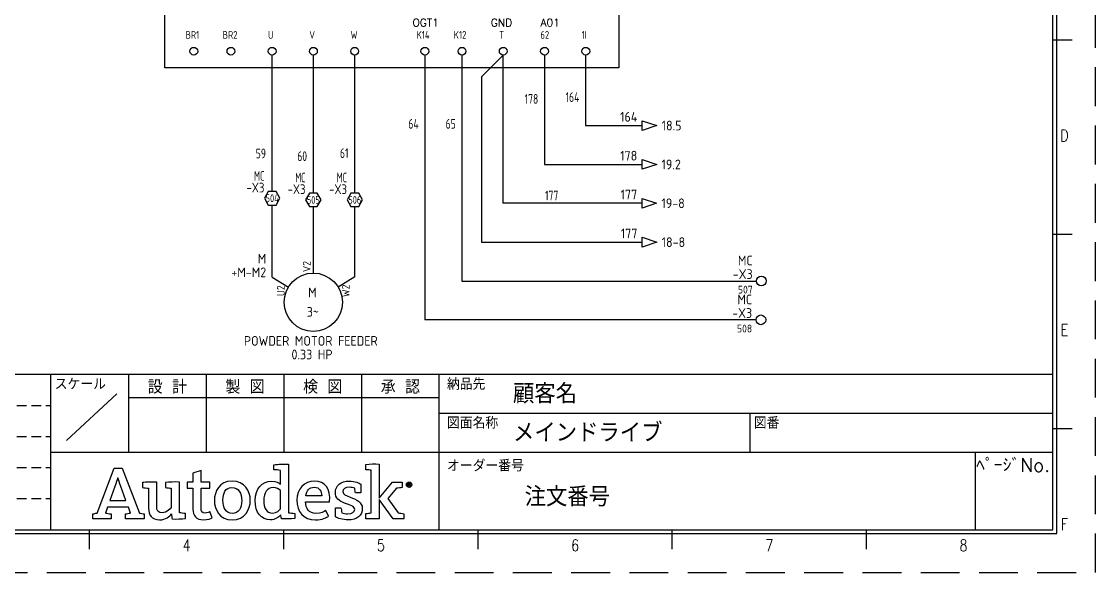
# Model space of a CAD drawing. Header units: millimetres. Extents: x 0 to 420, y 0 to 297.
# Drawn here: x 143.4 to 420, y 0 to 141.8 of the extents above; entities that cross this region are included whole.
import ezdxf
from ezdxf.enums import TextEntityAlignment as Align

# ---------------------------------------------------------------- set-up
doc = ezdxf.new("R2010")
doc.units = ezdxf.units.MM
doc.header["$LTSCALE"] = 10
doc.linetypes.add('DASHEDX2', pattern=[1.5, 1, -0.5])
doc.linetypes.add('HIDDEN', pattern=[0.375, 0.25, -0.125])
doc.layers.get('0').update_dxf_attribs({"linetype": 'CONTINUOUS'})
for name, color, linetype in [('BLK_1.0mm^2', 7, 'CONTINUOUS'), ('COMMENT', 4, 'CONTINUOUS'), ('DESC', 150, 'CONTINUOUS'), ('HIDDEN', 7, 'HIDDEN'), ('LAYER_1', 160, 'CONTINUOUS'), ('LOC', 8, 'CONTINUOUS'), ('MISC', 7, 'CONTINUOUS'), ('RED_1.0mm^2', 1, 'CONTINUOUS'), ('RED_2.5mm^2', 1, 'CONTINUOUS'), ('SYMS', 7, 'CONTINUOUS'), ('TAGS', 150, 'CONTINUOUS'), ('TAN_2.5mm^2', 253, 'CONTINUOUS'), ('TERMS', 123, 'CONTINUOUS'), ('TITLE', 4, 'CONTINUOUS'), ('WHT_1.0mm^2', 7, 'CONTINUOUS'), ('WIRENO', 72, 'CONTINUOUS'), ('WIREREF', 52, 'CONTINUOUS'), ('XREF', 7, 'CONTINUOUS'), ('ZUWAKU', 7, 'CONTINUOUS')]:
    doc.layers.add(name, color=color, linetype=linetype)
doc.styles.get("Standard").update_dxf_attribs({"font": 'romans', "width": 0.8, "bigfont": 'extfont'})
doc.styles.add('WD_IEC', font='isocp2.shx', dxfattribs={"width": 0.9, "height": 4, "bigfont": 'extfont2.shx'})

# ---------------------------------------------------------------- blocks, each defined once
blk = doc.blocks.new('JIS_tblock_a3(L)')
at = {"layer": 'HIDDEN'}
for p, q in [((-398, 32), (-258, 32)), ((-398, 24), (-258, 24)), ((-398, 16), (-258, 16)), ((-398, 8), (-258, 8))]:
    blk.add_line(p, q, dxfattribs=at)
at = {"layer": 'ZUWAKU'}
for p, q in [((-398, 40), (0, 40)), ((-258, 0), (-258, 40)), ((-238, 40), (-238, 20)), ((-218, 40), (-218, 20)), ((-198, 40), (-198, 20)), ((-178, 40), (-178, 20)), ((-158, 0), (-158, 40)), ((0, 0), (0, 40)), ((-241, 35), (-254, 23)), ((-238, 34), (-158, 34)), ((-158, 30), (0, 30)), ((-78, 30), (-78, 20)), ((-258, 20), (-158, 20)), ((-158, 20), (0, 20)), ((-20, 20), (-20, 0)), ((-398, 0), (0, 0))]:
    blk.add_line(p, q, dxfattribs=at)
at = {"layer": 'TITLE'}
for tag, p, height in [('REVINFO51', (-370, 34), 3), ('ORDER2', (-139, 32.5), 5), ('REVINFO41', (-370, 26), 3), ('SCALE0', (-247.5, 23), 3), ('INFO1', (-139, 22.5), 5), ('REVINFO31', (-370, 18), 3), ('REVINFO21', (-370, 10), 3), ('ORDER1', (-136, 6), 5), ('REVINFO11', (-370, 2), 3)]:
    blk.add_attdef(tag, p, '', height=height, dxfattribs=at)
for tag, p in [('REVDATEY5', (-306, 34)), ('REVDATEM5', (-298, 34)), ('REVDATED5', (-290, 34)), ('REVDESIGN5', (-260, 34)), ('SCALE1', (-251, 29)), ('REVDATEY4', (-306, 26)), ('REVDATEM4', (-298, 26)), ('REVDATED4', (-290, 26)), ('REVDESIGN4', (-260, 26)), ('REVDATEY3', (-306, 18)), ('REVDATEM3', (-298, 18)), ('REVDATED3', (-290, 18)), ('REVDESIGN3', (-260, 18)), ('REVDATEY2', (-306, 10)), ('REVDATEM2', (-298, 10)), ('REVDATED2', (-290, 10)), ('REVDESIGN2', (-260, 10)), ('REVDATEY1', (-306, 2)), ('REVDATEM1', (-298, 2)), ('REVDATED1', (-290, 2)), ('REVDESIGN1', (-260, 2))]:
    blk.add_attdef(tag, text='', height=3, dxfattribs=at).set_placement(p, align=Align.RIGHT)
for tag, height, p in [('DESIGN1', 3, (-228, 27)), ('DESIGN2', 3, (-208, 27)), ('DESIGN3', 3, (-188, 27)), ('DESIGN4', 3, (-168, 27)), ('FILENAME0', 5, (-47.8, 25)), ('PAGE0', 3, (-10.3, 8.6))]:
    blk.add_attdef(tag, text='', height=height, dxfattribs=at).set_placement(p, align=Align.MIDDLE)
at = {"layer": 'TITLE', "flags": 1}
blk.add_attdef('LPAGE0', text='', height=3, dxfattribs=at).set_placement((-11, 3), align=Align.CENTER)
for tag, p in [('TYPE0', (-398, 0)), ('ORDER3', (-398, 0)), ('ORDER4', (-398, 0)), ('ORDER5', (-398, 0)), ('ORDER6', (-398, 0)), ('ORDER7', (-398, 0)), ('ORDER8', (-398, 0)), ('ORDER9', (-398, 0)), ('ORDER10', (-398, 0)), ('ORDER11', (-398, 0)), ('ORDER12', (-398, 0)), ('ORDER13', (-398, 0)), ('ORDER14', (-398, 0)), ('ORDER15', (-398, 0)), ('ORDER16', (-398, 0)), ('ORDER17', (-398, 0)), ('ORDER18', (-398, 0)), ('ORDER19', (-398, 0)), ('ORDER20', (-398, 0)), ('ORDER21', (-398, 0)), ('ORDER22', (-398, 0)), ('ORDER23', (-398, 0)), ('SCALETYPE0', (-398, 0)), ('DATEY1', (-398, 0)), ('DATEM1', (-398, 0)), ('DATED1', (-398, 0)), ('DATEY2', (-398, 0)), ('DATEM2', (-398, 0)), ('DATED2', (-398, 0)), ('BANNAME0', (-398, 0)), ('INFO3', (-398, 0)), ('INFO4', (-398, 0)), ('INFO5', (-398, 0)), ('INFO6', (-398, 0)), ('INFO7', (-398, 0)), ('INFO8', (-398, 0)), ('INFO9', (-398, 0)), ('INFO10', (-398, 0)), ('INFO11', (-398, 0)), ('INFO12', (-398, 0)), ('INFO13', (-398, 0)), ('INFO14', (-398, 0)), ('INFO15', (-398, 0)), ('INFO16', (-398, 0)), ('INFO17', (-398, 0)), ('INFO18', (-398, 0)), ('INFO19', (-398, 0)), ('INFO20', (-398, 0)), ('INFO21', (-398, 0)), ('INFO22', (-398, 0)), ('INFO23', (-398, 0)), ('INFO24', (-398, 0)), ('DATEY3', (-398, 0)), ('DATEM3', (-398, 0)), ('DATED3', (-398, 0)), ('DATEY4', (-398, 0)), ('DATEM4', (-398, 0)), ('DATED4', (-398, 0)), ('DATEY5', (-398, 0)), ('DATEM5', (-398, 0)), ('DATED5', (-398, 0)), ('DATEY6', (-398, 0)), ('DATEM6', (-398, 0)), ('DATED6', (-398, 0)), ('REFERENCETYPE0', (-398, 0)), ('INFO2', (-397.7, 0))]:
    blk.add_attdef(tag, p, '', height=3, dxfattribs=at)
at = {"layer": 'TITLE', "width": 0.8, "flags": 1}
for tag in ['REVINFO12', 'REVINFO13', 'REVINFO22', 'REVINFO23', 'REVINFO32', 'REVINFO33', 'REVINFO42', 'REVINFO43', 'REVINFO52', 'REVINFO53', 'REVINFO61', 'REVINFO62', 'REVINFO63', 'REVINFO71', 'REVINFO72', 'REVINFO73', 'REVINFO81', 'REVINFO82', 'REVINFO83', 'REVDESIGN6', 'REVDESIGN7', 'REVDESIGN8', 'REVDATEY6', 'REVDATEM6', 'REVDATED6', 'REVDATEY7', 'REVDATEM7', 'REVDATED7', 'REVDATEY8', 'REVDATEM8', 'REVDATED8']:
    blk.add_attdef(tag, (-398, 0), '', height=3, dxfattribs=at)
at = {"layer": 'TITLE', "flags": 1}
blk.add_attdef('PAPER0', text='', height=1, dxfattribs=at).set_placement((-3, -1), align=Align.TOP_RIGHT)
at = {"layer": 'ZUWAKU'}
for s, p in [('スケール', (-257, 36)), ('納品先', (-156, 36)), ('図面名称', (-156, 26)), ('図番', (-77, 26)), ('オーダー番号', (-156, 15))]:
    blk.add_text(s, height=3, dxfattribs=at).set_placement(p)
for s, p in [('設 計', (-228, 35)), ('製 図', (-208, 35)), ('検 図', (-188, 35)), ('承 認', (-168, 35)), ('ﾍﾟｰｼﾞNo.', (-10.23, 14.88))]:
    blk.add_text(s, height=3.5, dxfattribs=at).set_placement(p, align=Align.CENTER)
blk = doc.blocks.new('AI9-BLK2')
at = {"layer": 'LAYER_1', "color": 7}
blk.add_circle((0, 0), 2.03, dxfattribs=at)
blk.add_open_spline([(1.73, 0), (1.73, -1.02), (0.99, -1.75), (-0.01, -1.75), (-0.99, -1.75), (-1.73, -1.02), (-1.73, 0), (-1.73, 1.01), (-0.99, 1.75), (-0.01, 1.75), (0.99, 1.75), (1.73, 1.01), (1.73, 0)], degree=3, knots=[0, 0, 0, 0, 1, 1, 1, 2, 2, 2, 3, 3, 3, 4, 4, 4, 4], dxfattribs=at)
blk = doc.blocks.new('AI9-BLK1')
at = {"layer": 'LAYER_1', "color": 7}
for points, knots in [([(0.67, -1.05), (0.67, -1.05), (0.18, -0.36), (0.18, -0.36), (0.09, -0.24), (0.03, -0.15), (-0.06, -0.08), (0.29, -0.04), (0.5, 0.15), (0.5, 0.46), (0.5, 0.77), (0.28, 1.05), (-0.15, 1.05), (-0.15, 1.05), (-0.84, 1.05), (-0.84, 1.05), (-0.84, 1.05), (-0.84, -1.05), (-0.84, -1.05), (-0.84, -1.05), (-0.54, -1.05), (-0.54, -1.05), (-0.54, -1.05), (-0.54, -0.11), (-0.54, -0.11), (-0.37, -0.11), (-0.31, -0.16), (-0.2, -0.31), (-0.2, -0.31), (0.3, -1.05), (0.3, -1.05), (0.3, -1.05), (0.67, -1.05), (0.67, -1.05)], [0, 0, 0, 0, 1, 1, 1, 2, 2, 2, 3, 3, 3, 4, 4, 4, 5, 5, 5, 6, 6, 6, 7, 7, 7, 8, 8, 8, 9, 9, 9, 10, 10, 10, 11, 11, 11, 11]), ([(0.17, 0.46), (0.17, 0.16), (-0.08, 0.13), (-0.32, 0.13), (-0.32, 0.13), (-0.54, 0.13), (-0.54, 0.13), (-0.54, 0.13), (-0.54, 0.79), (-0.54, 0.79), (-0.54, 0.79), (-0.22, 0.79), (-0.22, 0.79), (0.06, 0.79), (0.17, 0.66), (0.17, 0.46)], [0, 0, 0, 0, 1, 1, 1, 2, 2, 2, 3, 3, 3, 4, 4, 4, 5, 5, 5, 5])]:
    blk.add_open_spline(points, degree=3, knots=knots, dxfattribs=at)
blk = doc.blocks.new('JIS_LOGO_BLOCK')
for points, knots in [([(50.45, 1.6), (50.43, 1.84), (50.42, 2.1), (50.42, 2.37), (50.42, 2.37), (50.42, 14.08), (50.42, 14.08), (49.17, 14.14), (47.76, 14.07), (46.66, 13.95), (46.66, 13.95), (46.66, 12.67), (46.66, 12.67), (47.23, 12.63), (47.87, 12.55), (48.34, 12.48), (48.34, 12.48), (48.34, 12.48), (48.34, 12.48), (48.34, 12.48), (48.34, 8.98), (48.34, 8.98), (47.99, 9.28), (47.3, 9.73), (46.05, 9.73), (43.64, 9.73), (41.83, 7.75), (41.83, 4.73), (41.83, 1.55), (43.4, -0.24), (45.73, -0.24), (47.01, -0.24), (47.87, 0.37), (48.44, 1.06), (48.46, 0.73), (48.56, 0.22), (48.64, 0), (49.8, -0.06), (50.99, 0.02), (52.01, 0.14), (52.01, 0.14), (52.01, 1.41), (52.01, 1.41), (51.51, 1.45), (50.9, 1.53), (50.45, 1.6)], [0, 0, 0, 0, 1, 1, 1, 2, 2, 2, 3, 3, 3, 4, 4, 4, 5, 5, 5, 6, 6, 6, 7, 7, 7, 8, 8, 8, 9, 9, 9, 10, 10, 10, 11, 11, 11, 12, 12, 12, 13, 13, 13, 14, 14, 14, 15, 15, 15, 15]), ([(78.65, 1.57), (78.65, 1.57), (75.95, 5.22), (75.95, 5.22), (75.95, 5.22), (78.18, 7.89), (78.18, 7.89), (78.64, 7.93), (79.3, 8), (79.69, 8.1), (79.69, 8.1), (79.69, 9.49), (79.69, 9.49), (79.69, 9.49), (77.16, 9.49), (77.16, 9.49), (77.16, 9.49), (73.79, 5.35), (73.79, 5.35), (73.79, 5.35), (73.79, 14.12), (73.79, 14.12), (72.64, 14.18), (71.38, 14.12), (70.34, 14.02), (70.34, 14.02), (70.34, 12.67), (70.34, 12.67), (70.82, 12.63), (71.33, 12.56), (71.71, 12.5), (71.71, 12.5), (71.71, 1.55), (71.71, 1.55), (71.24, 1.51), (70.76, 1.44), (70.32, 1.36), (70.32, 1.36), (70.32, 0), (70.32, 0), (70.32, 0), (73.79, 0), (73.79, 0), (73.79, 0), (73.79, 4.96), (73.79, 4.96), (73.79, 4.96), (77.34, 0), (77.34, 0), (77.34, 0), (80.14, 0), (80.14, 0), (80.14, 0), (80.14, 1.31), (80.14, 1.31), (79.61, 1.43), (79.08, 1.51), (78.65, 1.57)], [0, 0, 0, 0, 1, 1, 1, 2, 2, 2, 3, 3, 3, 4, 4, 4, 5, 5, 5, 6, 6, 6, 7, 7, 7, 8, 8, 8, 9, 9, 9, 10, 10, 10, 11, 11, 11, 12, 12, 12, 13, 13, 13, 14, 14, 14, 15, 15, 15, 16, 16, 16, 17, 17, 17, 18, 18, 18, 19, 19, 19, 19]), ([(12.07, 1.49), (12.07, 1.49), (7.57, 13.06), (7.57, 13.06), (7.57, 13.06), (5.51, 13.06), (5.51, 13.06), (5.51, 13.06), (1.1, 1.49), (1.1, 1.49), (0.75, 1.45), (0.31, 1.37), (0, 1.28), (0, 1.28), (0, 0), (0, 0), (0, 0), (4.71, 0), (4.71, 0), (4.71, 0), (4.71, 1.28), (4.71, 1.28), (4.26, 1.37), (3.73, 1.47), (3.25, 1.51), (3.25, 1.51), (3.8, 3.02), (3.8, 3.02), (3.8, 3.02), (9.18, 3.02), (9.18, 3.02), (9.18, 3.02), (9.74, 1.49), (9.74, 1.49), (9.26, 1.45), (8.84, 1.37), (8.4, 1.28), (8.4, 1.28), (8.4, 0), (8.4, 0), (8.4, 0), (13.27, 0), (13.27, 0), (13.27, 0), (13.27, 1.28), (13.27, 1.28), (12.99, 1.35), (12.34, 1.49), (12.07, 1.49)], [0, 0, 0, 0, 1, 1, 1, 2, 2, 2, 3, 3, 3, 4, 4, 4, 5, 5, 5, 6, 6, 6, 7, 7, 7, 8, 8, 8, 9, 9, 9, 10, 10, 10, 11, 11, 11, 12, 12, 12, 13, 13, 13, 14, 14, 14, 15, 15, 15, 16, 16, 16, 16]), ([(24.28, 7.91), (24.28, 7.91), (24.28, 9.49), (24.28, 9.49), (24.28, 9.49), (25.81, 9.49), (25.81, 9.49), (25.81, 9.49), (25.81, 11.77), (25.81, 11.77), (25.81, 11.77), (27.89, 12.43), (27.89, 12.43), (27.89, 12.43), (27.89, 9.49), (27.89, 9.49), (27.89, 9.49), (30.19, 9.49), (30.19, 9.49), (30.19, 9.49), (30.19, 7.91), (30.19, 7.91), (30.19, 7.91), (27.89, 7.91), (27.89, 7.91), (27.89, 7.91), (27.89, 2.86), (27.89, 2.86), (27.89, 1.92), (28.15, 1.49), (28.91, 1.49), (29.48, 1.49), (29.99, 1.77), (30.17, 1.88), (30.17, 1.88), (30.76, 0.31), (30.76, 0.31), (30.41, 0.12), (29.66, -0.24), (28.54, -0.24), (26.6, -0.24), (25.81, 0.82), (25.81, 2.53), (25.81, 2.53), (25.81, 7.91), (25.81, 7.91), (25.81, 7.91), (24.28, 7.91), (24.28, 7.91)], [0, 0, 0, 0, 1, 1, 1, 2, 2, 2, 3, 3, 3, 4, 4, 4, 5, 5, 5, 6, 6, 6, 7, 7, 7, 8, 8, 8, 9, 9, 9, 10, 10, 10, 11, 11, 11, 12, 12, 12, 13, 13, 13, 14, 14, 14, 15, 15, 15, 16, 16, 16, 16]), ([(4.4, 4.74), (4.4, 4.74), (5.71, 8.34), (5.71, 8.34), (6.1, 9.42), (6.24, 9.89), (6.45, 10.59), (6.45, 10.59), (6.49, 10.59), (6.49, 10.59), (6.71, 9.91), (6.84, 9.44), (7.24, 8.34), (7.24, 8.34), (8.54, 4.74), (8.54, 4.74), (8.54, 4.74), (4.4, 4.74), (4.4, 4.74)], [0, 0, 0, 0, 1, 1, 1, 2, 2, 2, 3, 3, 3, 4, 4, 4, 5, 5, 5, 6, 6, 6, 6]), ([(20.45, -0.02), (20.4, 0.22), (20.3, 0.88), (20.28, 1.31), (19.81, 0.69), (18.83, -0.25), (17.22, -0.25), (15.16, -0.25), (14.39, 1.08), (14.39, 2.77), (14.39, 2.77), (14.39, 7.87), (14.39, 7.87), (13.92, 7.94), (13.29, 8.02), (12.8, 8.06), (12.8, 8.06), (12.8, 9.36), (12.8, 9.36), (13.82, 9.46), (15.22, 9.53), (16.47, 9.47), (16.47, 9.47), (16.47, 3.2), (16.47, 3.2), (16.47, 2.14), (16.85, 1.53), (17.92, 1.53), (19.12, 1.53), (20.02, 2.71), (20.22, 2.96), (20.22, 2.96), (20.22, 7.89), (20.22, 7.89), (19.81, 7.94), (19.22, 8.02), (18.73, 8.06), (18.73, 8.06), (18.73, 9.36), (18.73, 9.36), (19.75, 9.49), (21.1, 9.53), (22.3, 9.49), (22.3, 9.49), (22.3, 1.59), (22.3, 1.59), (22.75, 1.51), (23.36, 1.43), (23.87, 1.39), (23.87, 1.39), (23.87, 0.12), (23.87, 0.12), (22.87, 0), (21.59, -0.08), (20.45, -0.02)], [0, 0, 0, 0, 1, 1, 1, 2, 2, 2, 3, 3, 3, 4, 4, 4, 5, 5, 5, 6, 6, 6, 7, 7, 7, 8, 8, 8, 9, 9, 9, 10, 10, 10, 11, 11, 11, 12, 12, 12, 13, 13, 13, 14, 14, 14, 15, 15, 15, 16, 16, 16, 17, 17, 17, 18, 18, 18, 18]), ([(35.92, -0.24), (32.64, -0.24), (31.33, 2.39), (31.33, 4.73), (31.33, 7.06), (32.6, 9.73), (35.88, 9.73), (39.14, 9.73), (40.57, 7.12), (40.57, 4.79), (40.57, 2.47), (39.18, -0.24), (35.92, -0.24)], [0, 0, 0, 0, 1, 1, 1, 2, 2, 2, 3, 3, 3, 4, 4, 4, 4]), ([(57.47, 1.39), (58.78, 1.39), (59.59, 1.88), (60.02, 2.14), (60.02, 2.14), (60.74, 0.71), (60.74, 0.71), (60.19, 0.37), (59.17, -0.24), (57.33, -0.24), (54.23, -0.24), (52.58, 1.88), (52.58, 4.81), (52.58, 7.71), (54.49, 9.73), (57.07, 9.73), (59.86, 9.73), (61.29, 7.71), (61, 4.43), (61, 4.43), (54.78, 4.43), (54.78, 4.43), (54.88, 2.71), (55.66, 1.39), (57.47, 1.39)], [0, 0, 0, 0, 1, 1, 1, 2, 2, 2, 3, 3, 3, 4, 4, 4, 5, 5, 5, 6, 6, 6, 7, 7, 7, 8, 8, 8, 8]), ([(66.3, 5.61), (65.23, 6.03), (64.39, 6.28), (64.39, 7.03), (64.39, 7.74), (65.1, 8.14), (66.04, 8.14), (66.57, 8.14), (67.08, 8.04), (67.47, 7.9), (67.52, 7.5), (67.57, 6.89), (67.66, 6.72), (67.66, 6.72), (69.04, 6.72), (69.04, 6.72), (69.04, 6.72), (69.04, 8.96), (69.04, 8.96), (68.66, 9.19), (67.59, 9.73), (65.96, 9.73), (63.94, 9.73), (62.47, 8.56), (62.47, 6.88), (62.47, 5.37), (63.41, 4.59), (64.85, 4.08), (66.31, 3.56), (67.46, 3.2), (67.46, 2.46), (67.46, 1.74), (66.85, 1.32), (65.63, 1.32), (65.13, 1.32), (64.51, 1.42), (64.13, 1.56), (64.07, 2.01), (63.98, 2.69), (63.88, 2.87), (63.88, 2.87), (62.51, 2.87), (62.51, 2.87), (62.51, 2.87), (62.51, 0.55), (62.51, 0.55), (62.51, 0.55), (62.51, 0.55), (62.51, 0.55), (63.11, 0.16), (64.28, -0.26), (65.76, -0.26), (68, -0.26), (69.42, 0.88), (69.42, 2.68), (69.42, 4.29), (67.84, 5.01), (66.3, 5.61)], [0, 0, 0, 0, 1, 1, 1, 2, 2, 2, 3, 3, 3, 4, 4, 4, 5, 5, 5, 6, 6, 6, 7, 7, 7, 8, 8, 8, 9, 9, 9, 10, 10, 10, 11, 11, 11, 12, 12, 12, 13, 13, 13, 14, 14, 14, 15, 15, 15, 16, 16, 16, 17, 17, 17, 18, 18, 18, 19, 19, 19, 19]), ([(35.84, 8.1), (34.15, 8.1), (33.53, 6.67), (33.53, 4.79), (33.53, 2.9), (34.25, 1.41), (35.94, 1.41), (37.65, 1.41), (38.35, 2.82), (38.35, 4.73), (38.35, 6.61), (37.55, 8.1), (35.84, 8.1)], [0, 0, 0, 0, 1, 1, 1, 2, 2, 2, 3, 3, 3, 4, 4, 4, 4]), ([(48.34, 2.61), (48.11, 2.3), (47.38, 1.49), (46.3, 1.49), (44.73, 1.49), (44.05, 2.79), (44.05, 4.75), (44.05, 6.73), (44.89, 8.04), (46.42, 8.04), (47.42, 8.04), (47.97, 7.65), (48.34, 7.32), (48.34, 7.32), (48.34, 2.61), (48.34, 2.61)], [0, 0, 0, 0, 1, 1, 1, 2, 2, 2, 3, 3, 3, 4, 4, 4, 5, 5, 5, 5]), ([(58.98, 5.92), (58.94, 7.12), (58.43, 8.14), (57.04, 8.14), (55.76, 8.14), (55.05, 7.28), (54.84, 5.92), (54.84, 5.92), (58.98, 5.92), (58.98, 5.92)], [0, 0, 0, 0, 1, 1, 1, 2, 2, 2, 3, 3, 3, 3])]:
    blk.add_open_spline(points, degree=3, knots=knots)
at = {"xscale": 0.342899999999986, "yscale": 0.342899999999986, "zscale": 0.342899999999986}
for name, p in [('AI9-BLK2', (81.46, 8.8)), ('AI9-BLK1', (81.53, 8.8))]:
    blk.add_blockref(name, p, dxfattribs=at)
blk = doc.blocks.new('VDV1_19')
for p, q in [((8.94, 31.88), (5.94, 31.88)), ((6.44, 31.12), (8.44, 31.12)), ((6.94, 30.38), (7.94, 30.38))]:
    blk.add_line(p, q)
for centre in [(7.44, 36.12), (27.62, 36.12), (37.19, 36.12), (47.81, 36.12), (58.44, 36.12), (86.06, 36.12), (108.38, 36.12), (4.25, 25.5), (4.25, 15.94), (7.44, 4.25), (17, 4.25), (27.62, 4.25), (38.25, 4.25), (48.88, 4.25), (66.94, 4.25), (76.5, 4.25), (87.12, 4.25), (97.75, 4.25), (108.38, 4.25)]:
    blk.add_circle(centre, 1)
at = {"layer": 'SYMS'}
for p, q in [((0, 0), (0, 40.38)), ((0, 40.38), (116.88, 40.38)), ((116.88, 40.38), (116.88, 0)), ((7.44, 35.06), (7.44, 31.88)), ((116.88, 0), (0, 0))]:
    blk.add_line(p, q, dxfattribs=at)
at = {"style": 'WD_IEC', "flags": 1}
for tag, p, height in [('X4TERM04', (6.44, 36.12), 0.128), ('X2TERM04', (7.44, 37.12), 0.128), ('X2TERM01', (27.62, 37.12), 0.128), ('X2TERM02', (37.19, 37.12), 0.128), ('X2TERM03', (47.81, 37.12), 0.128), ('X2TERM05', (58.44, 37.12), 0.128), ('X2TERM06', (86.06, 37.12), 0.128), ('X2TERM07', (108.38, 37.12), 0.128), ('X1TERM07', (109.38, 36.12), 0.128), ('X4TERM08', (3.25, 25.5), 0.128), ('FAMILY', (50.54, 22.34), 0.01), ('CAT', (50.54, 22.34), 0.01), ('MFG', (50.54, 22.34), 0.01), ('ASSYCODE', (50.54, 22.34), 0.01), ('X4TERM09', (3.25, 15.94), 0.128), ('X4TERM10', (6.44, 4.25), 0.128), ('X8TERM10', (7.44, 3.25), 0.128), ('X8TERM11', (17, 3.25), 0.128), ('X8TERM12', (27.62, 3.25), 0.128), ('X8TERM13', (38.25, 3.25), 0.128), ('X8TERM14', (48.88, 3.25), 0.128), ('X8TERM15', (66.94, 3.25), 0.128), ('X8TERM16', (76.5, 3.25), 0.128), ('X8TERM17', (87.12, 3.25), 0.128), ('X8TERM18', (97.75, 3.25), 0.128), ('X8TERM19', (108.38, 3.25), 0.128), ('X1TERM19', (109.38, 4.25), 0.128)]:
    blk.add_attdef(tag, p, '', height=height, dxfattribs=at)
at = {"style": 'WD_IEC'}
for tag, p in [('TERM04', (8.67, 32.97)), ('TERM01', (26.56, 30.81)), ('TERM02', (36.12, 30.81)), ('TERM03', (46.75, 30.81)), ('TERM05', (57.38, 30.81)), ('TERM06', (85, 30.81)), ('TERM07', (107.31, 30.81)), ('TERM08', (7.44, 24.44)), ('DESC1', (121.12, 22.31)), ('DESC2', (121.12, 19.12)), ('TERM09', (7.44, 14.88)), ('INST', (121.12, 14.88)), ('LOC', (121.21, 12.08)), ('TERM10', (5.31, 7.44)), ('TERM11', (14.88, 7.44)), ('TERM12', (26.56, 7.44)), ('TERM13', (37.19, 7.44)), ('TERM14', (47.81, 7.44)), ('TERM15', (64.81, 7.44)), ('TERM16', (74.38, 7.44)), ('TERM17', (86.06, 7.44)), ('TERM18', (96.69, 7.44)), ('TERM19', (107.31, 7.44))]:
    blk.add_attdef(tag, p, '', height=2, dxfattribs=at)
blk.add_attdef('TAG1', text='', height=2, dxfattribs=at).set_placement((59.5, 19.12), align=Align.CENTER)
at = {"layer": 'SYMS'}
for s, p in [('+20V', (82.88, 27.62)), ('OGT1', (63.75, 10.62)), ('GND', (83.94, 10.62)), ('A01', (96.69, 10.62))]:
    blk.add_text(s, height=2, dxfattribs=at).set_placement(p)
blk = doc.blocks.new('WD_WNV')
at = {"linetype": 'Continuous', "style": 'WD_IEC', "width": 0.8}
blk.add_attdef('WIRENO', text='', height=2.5, dxfattribs=at).set_placement((-1.6, 0), align=Align.MIDDLE_RIGHT)
at = {"style": 'WD_IEC', "flags": 1}
for tag, p in [('W08USER', (-1, 0.375)), ('W04USER', (-1, 0.875)), ('W05USER', (-1, 0.75)), ('W09USER', (-1, 0.25)), ('W03USER', (-1, 1)), ('W06USER', (-1, 0.625)), ('W07USER', (-1, 0.5)), ('W02USER', (-1, 1.125)), ('W01USER', (-1, 1.25)), ('W10USER', (-1, 0.125))]:
    blk.add_attdef(tag, text='', height=0.08, dxfattribs=at).set_placement(p, align=Align.CENTER)
blk = doc.blocks.new('HA1S1')
blk.add_lwpolyline([(0, 1.25), (3.75, 0), (0, -1.25)], close=True)
at = {"style": 'WD_IEC'}
for tag, height, flags, p in [('WIRENO', 2.5, 8, (-1.25, 1)), ('SIGCODE', 1, 1, (5, 1.8))]:
    blk.add_attdef(tag, text='', height=height, dxfattribs=dict(at, flags=flags)).set_placement(p, align=Align.RIGHT)
at = {"style": 'WD_IEC', "flags": 1}
blk.add_attdef('X4TERM01', (0, 0), '', height=0.32, dxfattribs=at)
at = {"style": 'WD_IEC'}
blk.add_attdef('XREF', text='', height=2.5, dxfattribs=at).set_placement((5, 0), align=Align.MIDDLE_LEFT)
blk.add_attdef('DESC1', text='', height=2.5, dxfattribs=at).set_placement((-1.25, -1), align=Align.TOP_RIGHT)
blk = doc.blocks.new('JIS_border_a3(L)')
at = {"layer": 'ZUWAKU', "color": 5, "linetype": 'DASHEDX2'}
for p, q in [((420, 0), (420, 297)), ((0, 0), (420, 0))]:
    blk.add_line(p, q, dxfattribs=at)
at = {"layer": 'ZUWAKU', "color": 5}
for p, q in [((409, 11), (409, 286)), ((410, 10), (410, 287)), ((10, 10), (410, 10)), ((11, 11), (409, 11))]:
    blk.add_line(p, q, dxfattribs=at)
at = {"layer": 'ZUWAKU'}
for p, q in [((414, 137), (409, 137)), ((414, 87), (409, 87)), ((414, 37), (409, 37)), ((161, 6), (161, 11)), ((211, 6), (211, 11)), ((261, 6), (261, 11)), ((311, 6), (311, 11)), ((361, 6), (361, 11))]:
    blk.add_line(p, q, dxfattribs=at)
at = {"layer": 'COMMENT', "width": 0.8}
for s, p in [('D', (412, 112.43)), ('E', (412, 62.43)), ('F', (412, 12.43)), ('4', (186, 7)), ('5', (236, 7)), ('6', (286, 7)), ('7', (336, 7)), ('8', (386, 7))]:
    blk.add_text(s, height=3, dxfattribs=at).set_placement(p, align=Align.MIDDLE)
blk = doc.blocks.new('WD_WNH')
at = {"linetype": 'Continuous', "style": 'WD_IEC', "width": 0.8}
blk.add_attdef('WIRENO', text='', height=2.5, dxfattribs=at).set_placement((0, 0.75), align=Align.CENTER)
at = {"style": 'WD_IEC', "flags": 1}
for tag, p in [('W08USER', (0, 0.375)), ('W04USER', (0, 0.875)), ('W05USER', (0, 0.75)), ('W09USER', (0, 0.25)), ('W03USER', (0, 1)), ('W06USER', (0, 0.625)), ('W07USER', (0, 0.5)), ('W02USER', (0, 1.125)), ('W01USER', (0, 1.25)), ('W10USER', (0, 0.125))]:
    blk.add_attdef(tag, text='', height=0.08, dxfattribs=at).set_placement(p, align=Align.CENTER)
blk = doc.blocks.new('VT0003')
for p, q in [((-1, 1.73), (-2, 0)), ((-2, 0), (-1, -1.73)), ((1, 1.73), (-1, 1.73)), ((2, 0), (1, 1.73)), ((1, -1.73), (2, 0)), ((-1, -1.73), (1, -1.73))]:
    blk.add_line(p, q)
at = {"style": 'WD_IEC', "width": 0.7}
for tag, p in [('INST', (-2, 7.5)), ('LOC', (-2, 4.5))]:
    blk.add_attdef(tag, text='', height=2.5, dxfattribs=at).set_placement(p, align=Align.RIGHT)
at = {"linetype": 'Continuous', "style": 'WD_IEC'}
for tag, height, width, flags, p in [('TAGSTRIP', 2.5, 0.9, 8, (-2, 1.5)), ('MFG', 0.25, 0.8, 1, (-2, -2.5)), ('CAT', 0.25, 0.8, 1, (-2, -3)), ('ASSYCODE', 0.25, 0.8, 1, (-2, -3.5))]:
    blk.add_attdef(tag, text='', height=height, dxfattribs=dict(at, width=width, flags=flags)).set_placement(p, align=Align.RIGHT)
at = {"linetype": 'Continuous', "style": 'WD_IEC', "width": 0.8, "flags": 8}
blk.add_attdef('TERM01', text='', height=2, dxfattribs=at).set_placement((0, 0), align=Align.MIDDLE_CENTER)
at = {"style": 'WD_IEC', "flags": 1}
for tag, p, height in [('X4TERM01', (-2, 0), 0.256), ('X4TERMDESC01', (-1.88, -0.37), 0.4), ('X2TERM01', (0, 1.73), 0.256), ('X2TERMDESC01', (0.15, 1.21), 0.4), ('X2PIN01', (0.52, 1.34), 0.4), ('X1PIN01', (1.39, 0.26), 0.4), ('X1TERMDESC01', (1.88, -0.39), 0.4), ('X1TERM01', (2, 0), 0.256), ('X4PIN01', (-1.82, -0.6), 0.4), ('X8TERM01', (0, -1.73), 0.256), ('X8TERMDESC01', (0, -2.11), 0.4), ('X8PIN01', (0.41, -1.54), 0.4), ('LINKTERM', (1.52, -1.15), 0.4), ('STRIPSEQ', (2.52, -3.93), 0.4)]:
    blk.add_attdef(tag, p, '', height=height, dxfattribs=at)
blk = doc.blocks.new('HT0002')
blk.add_circle((0, 0), 1.25)
at = {"style": 'WD_IEC', "flags": 1}
for tag, p, height in [('ASSYCODE', (2.75, 10.75), 1), ('CATDESC', (2.75, 9.25), 1), ('MFG', (2.75, 7.25), 1.5), ('CAT', (2.75, 4.75), 1.5), ('X4TERM01', (-1.25, 0), 0.32), ('X4PIN01', (-1.25, 1), 0.4), ('X4TERMDESC01', (-1.25, 0.5), 0.4), ('X2TERM01', (0, 1.25), 0.32), ('X2PIN01', (0, 2.25), 0.4), ('X2TERMDESC01', (0, 1.75), 0.4), ('X8PIN01', (0, -0.25), 0.4), ('X1TERM01', (1.25, 0), 0.32), ('X1PIN01', (1.25, 1), 0.4), ('X1TERMDESC01', (1.25, 0.5), 0.4), ('X8TERM01', (0, -1.25), 0.32), ('X8TERMDESC01', (0, -0.75), 0.4), ('STRIPSEQ', (0, -3), 0.4), ('LINKTERM', (0, -2), 0.4)]:
    blk.add_attdef(tag, p, '', height=height, dxfattribs=at)
at = {"style": 'WD_IEC'}
for tag, p in [('INST', (-2.25, 7.5)), ('LOC', (-2.25, 4))]:
    blk.add_attdef(tag, text='', height=2.5, dxfattribs=at).set_placement(p, align=Align.RIGHT)
at = {"style": 'WD_IEC', "flags": 8}
for tag, height, p in [('TAGSTRIP', 2.5, (-2.25, 0.5)), ('TERM01', 2, (-2.25, -3.25))]:
    blk.add_attdef(tag, text='', height=height, dxfattribs=at).set_placement(p, align=Align.RIGHT)
blk = doc.blocks.new('VMO13')
blk.add_circle((0, 0), 7.5)
at = {"style": 'WD_IEC'}
for tag, p in [('INST', (-15.5, 12.75)), ('LOC', (-15.5, 9.25)), ('TAG1', (-15.5, 5.75)), ('DESC1', (-15.5, 1.5)), ('DESC2', (-15.5, -2)), ('DESC3', (-15.5, -5.5)), ('RATING1', (-15.5, -9)), ('RATING2', (-15.5, -12.5)), ('RATING3', (-15.5, -16))]:
    blk.add_attdef(tag, text='', height=2.5, dxfattribs=at).set_placement(p, align=Align.RIGHT)
blk.add_attdef('TERM02', (-0.69, 7.75), '', height=2, rotation=90, dxfattribs=at)
at = {"style": 'WD_IEC', "flags": 1}
for tag, p, height in [('MFG', (12.75, 9), 1.5), ('X2TERM02', (0, 7.5), 0.32), ('CAT', (12.75, 6.5), 1.5), ('X0TERM01', (-6.4, 3.9), 0.32), ('X0TERM03', (6.4, 3.9), 0.32), ('X4LINK', (-7.5, 0), 0.32), ('X1LINK', (7.5, 0), 0.32), ('X8TERM04', (0, -7.5), 0.32), ('ASSYCODE', (1, -9), 1), ('FAMILY', (1, -10.5), 1), ('CATDESC', (1, -12), 1)]:
    blk.add_attdef(tag, p, '', height=height, dxfattribs=at)
at = {"style": 'WD_IEC'}
for tag, p in [('TERM01', (-7.35, 4.34)), ('TERM03', (9.35, 4.53)), ('TERM04', (-0.59, -7.92))]:
    blk.add_attdef(tag, text='', height=2, rotation=90, dxfattribs=at).set_placement(p, align=Align.RIGHT)
for tag, p in [('M', (-0.22, 1.27)), ('3~', (-0.12, -3.73))]:
    blk.add_attdef(tag, text='', height=2.5, dxfattribs=at).set_placement(p, align=Align.CENTER)
at = {"lineweight": 15, "style": 'WD_IEC'}
blk.add_attdef('XREF', text='', height=2.5, dxfattribs=at).set_placement((-15.5, -19.5), align=Align.RIGHT)

msp = doc.modelspace()

# ---------------------------------------------------------------- linework, layer by layer
at = {"layer": 'BLK_1.0mm^2'}
for p, q in [((278.12, 133.13), (278.12, 105)), ((288.7, 133.13), (288.7, 115)), ((288.7, 115), (303.28, 115)), ((278.12, 105), (303.25, 105))]:
    msp.add_line(p, q, dxfattribs=at)
at = {"layer": 'RED_1.0mm^2'}
for p, q in [((267.45, 133.13), (261.87, 127.55)), ((261.87, 127.55), (261.87, 85)), ((261.87, 85), (303.29, 85))]:
    msp.add_line(p, q, dxfattribs=at)
at = {"layer": 'RED_2.5mm^2'}
for p, q in [((247.31, 133.13), (247.31, 65.03)), ((256.87, 133.13), (256.87, 75)), ((256.87, 75), (332.72, 75)), ((332.58, 65.03), (247.31, 65.03))]:
    msp.add_line(p, q, dxfattribs=at)
at = {"layer": 'TAN_2.5mm^2'}
for p, q in [((208, 98.02), (208, 133.13)), ((218.58, 133.13), (218.58, 97.6)), ((229.25, 97.6), (229.25, 133.13)), ((208, 76), (208, 94.56)), ((218.58, 94.14), (218.58, 77.05)), ((229.25, 76.05), (229.25, 94.14)), ((208, 76), (212.18, 73.45)), ((229.25, 76.05), (224.98, 73.45))]:
    msp.add_line(p, q, dxfattribs=at)
at = {"layer": 'WHT_1.0mm^2'}
for p in [(267.38, 133.13), (303.23, 95)]:
    msp.add_line(p, (267.38, 95), dxfattribs=at)

# ---------------------------------------------------------------- block references
for name, p in [('JIS_border_a3(L)', (0, 0)), ('JIS_LOGO_BLOCK', (161.79, 13.79))]:
    msp.add_blockref(name, p)
msp.add_blockref('JIS_tblock_a3(L)', (409, 11)).add_auto_attribs({'ORDER1': '注文番号', 'ORDER2': '顧客名', 'INFO1': 'メインドライブ'})
at = {"layer": 'SYMS'}
ref = msp.add_blockref('VDV1_19', (180.37, 129.88), dxfattribs=at)
ref.add_attrib('LOC', 'MC', (238.82, 152.25), dxfattribs={"layer": 'LOC', "height": 2, "style": 'WD_IEC', "width": 0.9})
ref.add_attrib('TERM19', '1I', (287.68, 137.32), dxfattribs={"layer": 'TERMS', "height": 2, "style": 'WD_IEC', "width": 0.9})
ref.add_attrib('TERM18', '62', (277.06, 137.32), dxfattribs={"layer": 'TERMS', "height": 2, "style": 'WD_IEC', "width": 0.9})
ref.add_attrib('TERM17', 'T', (266.43, 137.32), dxfattribs={"layer": 'TERMS', "height": 2, "style": 'WD_IEC', "width": 0.9})
ref.add_attrib('TERM16', 'K12', (254.75, 137.32), dxfattribs={"layer": 'TERMS', "height": 2, "style": 'WD_IEC', "width": 0.9})
ref.add_attrib('TERM15', 'K14', (245.18, 137.32), dxfattribs={"layer": 'TERMS', "height": 2, "style": 'WD_IEC', "width": 0.9})
ref.add_attrib('TERM14', 'W', (228.18, 137.32), dxfattribs={"layer": 'TERMS', "height": 2, "style": 'WD_IEC', "width": 0.9})
ref.add_attrib('TERM13', 'V', (217.56, 137.32), dxfattribs={"layer": 'TERMS', "height": 2, "style": 'WD_IEC', "width": 0.9})
ref.add_attrib('TERM12', 'U', (206.93, 137.32), dxfattribs={"layer": 'TERMS', "height": 2, "style": 'WD_IEC', "width": 0.9})
ref.add_attrib('TERM11', 'BR2', (195.25, 137.32), dxfattribs={"layer": 'TERMS', "height": 2, "style": 'WD_IEC', "width": 0.9})
ref.add_attrib('TERM10', 'BR1', (185.68, 137.32), dxfattribs={"layer": 'TERMS', "height": 2, "style": 'WD_IEC', "width": 0.9})
ref.add_attrib('TERM09', 'T2', (187.81, 144.76), dxfattribs={"layer": 'TERMS', "height": 2, "style": 'WD_IEC', "width": 0.9})
ref.add_attrib('TERM08', 'T1', (187.81, 154.32), dxfattribs={"layer": 'TERMS', "height": 2, "style": 'WD_IEC', "width": 0.9})
ref.add_attrib('TERM07', 'E1', (287.68, 160.7), dxfattribs={"layer": 'TERMS', "height": 2, "style": 'WD_IEC', "width": 0.9})
ref.add_attrib('TERM06', '20', (265.37, 160.7), dxfattribs={"layer": 'TERMS', "height": 2, "style": 'WD_IEC', "width": 0.9})
ref.add_attrib('TERM05', '28', (237.75, 160.7), dxfattribs={"layer": 'TERMS', "height": 2, "style": 'WD_IEC', "width": 0.9})
ref.add_attrib('TERM03', 'L3', (227.12, 160.7), dxfattribs={"layer": 'TERMS', "height": 2, "style": 'WD_IEC', "width": 0.9})
ref.add_attrib('TERM02', 'L2', (216.5, 160.7), dxfattribs={"layer": 'TERMS', "height": 2, "style": 'WD_IEC', "width": 0.9})
ref.add_attrib('TERM01', 'L1', (206.93, 160.7), dxfattribs={"layer": 'TERMS', "height": 2, "style": 'WD_IEC', "width": 0.9})
ref.add_attrib('TERM04', 'GND', (189.04, 162.86), dxfattribs={"layer": 'TERMS', "height": 2, "style": 'WD_IEC', "width": 0.9})
ref.add_attrib('TAG1', '-U2', dxfattribs={"layer": 'TAGS', "height": 2, "style": 'WD_IEC', "width": 0.9}).set_placement((239.87, 149.01), align=Align.CENTER)
ref = msp.add_blockref('HA1S1', (303.28, 115), dxfattribs=at)
ref.add_attrib('WIRENO', '164', dxfattribs={"layer": 'WIREREF', "height": 2.5, "style": 'WD_IEC', "flags": 8}).set_placement((302.03, 116), align=Align.RIGHT)
ref.add_attrib('XREF', '18.5', dxfattribs={"layer": 'XREF', "height": 2.5, "style": 'WD_IEC'}).set_placement((308.28, 115), align=Align.MIDDLE_LEFT)
ref = msp.add_blockref('HA1S1', (303.25, 105), dxfattribs=at)
ref.add_attrib('WIRENO', '178', dxfattribs={"layer": 'WIREREF', "height": 2.5, "style": 'WD_IEC', "flags": 8}).set_placement((302, 106), align=Align.RIGHT)
ref.add_attrib('XREF', '19.2', dxfattribs={"layer": 'XREF', "height": 2.5, "style": 'WD_IEC'}).set_placement((308.25, 105), align=Align.MIDDLE_LEFT)
ref = msp.add_blockref('VT0003', (208, 96.29), dxfattribs=at)
ref.add_attrib('TAGSTRIP', '-X3', dxfattribs={"layer": 'TAGS', "linetype": 'Continuous', "height": 2.5, "style": 'WD_IEC', "width": 0.9, "flags": 8}).set_placement((206, 97.79), align=Align.RIGHT)
ref.add_attrib('TERM01', '504', dxfattribs={"layer": 'TERMS', "linetype": 'Continuous', "height": 2, "style": 'WD_IEC', "width": 0.8, "flags": 8}).set_placement((208, 96.29), align=Align.MIDDLE_CENTER)
ref.add_attrib('LOC', 'MC', dxfattribs={"layer": 'LOC', "height": 2.5, "style": 'WD_IEC', "width": 0.7}).set_placement((206, 100.79), align=Align.RIGHT)
ref = msp.add_blockref('VT0003', (218.59, 95.87), dxfattribs=at)
ref.add_attrib('TAGSTRIP', '-X3', dxfattribs={"layer": 'TAGS', "linetype": 'Continuous', "height": 2.5, "style": 'WD_IEC', "width": 0.9, "flags": 8}).set_placement((216.59, 97.37), align=Align.RIGHT)
ref.add_attrib('TERM01', '505', dxfattribs={"layer": 'TERMS', "linetype": 'Continuous', "height": 2, "style": 'WD_IEC', "width": 0.8, "flags": 8}).set_placement((218.59, 95.87), align=Align.MIDDLE_CENTER)
ref.add_attrib('LOC', 'MC', dxfattribs={"layer": 'LOC', "height": 2.5, "style": 'WD_IEC', "width": 0.7}).set_placement((216.59, 100.37), align=Align.RIGHT)
ref = msp.add_blockref('VT0003', (229.27, 95.87), dxfattribs=at)
ref.add_attrib('TAGSTRIP', '-X3', dxfattribs={"layer": 'TAGS', "linetype": 'Continuous', "height": 2.5, "style": 'WD_IEC', "width": 0.9, "flags": 8}).set_placement((227.27, 97.37), align=Align.RIGHT)
ref.add_attrib('TERM01', '506', dxfattribs={"layer": 'TERMS', "linetype": 'Continuous', "height": 2, "style": 'WD_IEC', "width": 0.8, "flags": 8}).set_placement((229.27, 95.87), align=Align.MIDDLE_CENTER)
ref.add_attrib('LOC', 'MC', dxfattribs={"layer": 'LOC', "height": 2.5, "style": 'WD_IEC', "width": 0.7}).set_placement((227.27, 100.37), align=Align.RIGHT)
ref = msp.add_blockref('HA1S1', (303.23, 95), dxfattribs=at)
ref.add_attrib('WIRENO', '177', dxfattribs={"layer": 'WIREREF', "height": 2.5, "style": 'WD_IEC', "flags": 8}).set_placement((301.98, 96), align=Align.RIGHT)
ref.add_attrib('XREF', '19-8', dxfattribs={"layer": 'XREF', "height": 2.5, "style": 'WD_IEC'}).set_placement((308.23, 95), align=Align.MIDDLE_LEFT)
ref = msp.add_blockref('HA1S1', (303.29, 85), dxfattribs=at)
ref.add_attrib('WIRENO', '177', dxfattribs={"layer": 'WIREREF', "height": 2.5, "style": 'WD_IEC', "flags": 8}).set_placement((302.04, 86), align=Align.RIGHT)
ref.add_attrib('XREF', '18-8', dxfattribs={"layer": 'XREF', "height": 2.5, "style": 'WD_IEC'}).set_placement((308.29, 85), align=Align.MIDDLE_LEFT)
ref = msp.add_blockref('VMO13', (218.58, 69.55), dxfattribs=at)
ref.add_attrib('M', 'M', dxfattribs={"layer": 'MISC', "height": 2.5, "style": 'WD_IEC'}).set_placement((218.36, 70.81), align=Align.CENTER)
ref.add_attrib('3~', '3~', dxfattribs={"layer": 'MISC', "height": 2.5, "style": 'WD_IEC'}).set_placement((218.46, 65.81), align=Align.CENTER)
ref.add_attrib('TERM03', 'W2', dxfattribs={"layer": 'TERMS', "height": 2, "rotation": 90, "style": 'WD_IEC'}).set_placement((227.93, 74.08), align=Align.RIGHT)
ref.add_attrib('TERM02', 'V2', (217.89, 77.3), dxfattribs={"layer": 'TERMS', "height": 2, "rotation": 90, "style": 'WD_IEC'})
ref.add_attrib('TERM01', 'U2', dxfattribs={"layer": 'TERMS', "height": 2, "rotation": 90, "style": 'WD_IEC'}).set_placement((211.23, 73.89), align=Align.RIGHT)
ref.add_attrib('DESC3', 'POWDER MOTOR FEEDER', dxfattribs={"layer": 'DESC', "height": 2.5, "style": 'WD_IEC'}).set_placement((235.18, 58.35), align=Align.RIGHT)
ref.add_attrib('RATING1', '0.33 HP', dxfattribs={"layer": 'MISC', "height": 2.5, "style": 'WD_IEC'}).set_placement((223.55, 54.85), align=Align.RIGHT)
ref.add_attrib('LOC', 'M', dxfattribs={"layer": 'LOC', "height": 2.5, "style": 'WD_IEC'}).set_placement((206.45, 79.49), align=Align.RIGHT)
ref.add_attrib('TAG1', '+M-M2', dxfattribs={"layer": 'TAGS', "height": 2.5, "style": 'WD_IEC'}).set_placement((206.45, 75.99), align=Align.RIGHT)
ref = msp.add_blockref('HT0002', (333.97, 75.03), dxfattribs=at)
ref.add_attrib('TAGSTRIP', '-X3', dxfattribs={"layer": 'TAGS', "height": 2.5, "style": 'WD_IEC', "flags": 8}).set_placement((331.72, 75.53), align=Align.RIGHT)
ref.add_attrib('LOC', 'MC', dxfattribs={"layer": 'LOC', "height": 2.5, "style": 'WD_IEC'}).set_placement((331.72, 79.03), align=Align.RIGHT)
ref.add_attrib('TERM01', '507', dxfattribs={"layer": 'TERMS', "height": 2, "style": 'WD_IEC', "flags": 8}).set_placement((331.72, 71.78), align=Align.RIGHT)
ref = msp.add_blockref('HT0002', (333.83, 65.01), dxfattribs=at)
ref.add_attrib('TAGSTRIP', '-X3', dxfattribs={"layer": 'TAGS', "height": 2.5, "style": 'WD_IEC', "flags": 8}).set_placement((331.58, 65.51), align=Align.RIGHT)
ref.add_attrib('LOC', 'MC', dxfattribs={"layer": 'LOC', "height": 2.5, "style": 'WD_IEC'}).set_placement((331.58, 69.01), align=Align.RIGHT)
ref.add_attrib('TERM01', '508', dxfattribs={"layer": 'TERMS', "height": 2, "style": 'WD_IEC', "flags": 8}).set_placement((331.58, 61.76), align=Align.RIGHT)
at = {"layer": 'WIRENO'}
ref = msp.add_blockref('WD_WNV', (278.12, 121.86), dxfattribs=at)
ref.add_attrib('WIRENO', '178', dxfattribs={"linetype": 'Continuous', "height": 2.5, "style": 'WD_IEC', "width": 0.8}).set_placement((276.52, 121.86), align=Align.MIDDLE_RIGHT)
ref = msp.add_blockref('WD_WNV', (288.7, 122.32), dxfattribs=at)
ref.add_attrib('WIRENO', '164', dxfattribs={"linetype": 'Continuous', "height": 2.5, "style": 'WD_IEC', "width": 0.8}).set_placement((287.1, 122.32), align=Align.MIDDLE_RIGHT)
ref = msp.add_blockref('WD_WNV', (247.31, 115.45), dxfattribs=at)
ref.add_attrib('WIRENO', '64', dxfattribs={"linetype": 'Continuous', "height": 2.5, "style": 'WD_IEC', "width": 0.8}).set_placement((245.71, 115.45), align=Align.MIDDLE_RIGHT)
ref = msp.add_blockref('WD_WNV', (256.87, 115.45), dxfattribs=at)
ref.add_attrib('WIRENO', '65', dxfattribs={"linetype": 'Continuous', "height": 2.5, "style": 'WD_IEC', "width": 0.8}).set_placement((255.27, 115.45), align=Align.MIDDLE_RIGHT)
ref = msp.add_blockref('WD_WNV', (208, 107.81), dxfattribs=at)
ref.add_attrib('WIRENO', '59', dxfattribs={"linetype": 'Continuous', "height": 2.5, "style": 'WD_IEC', "width": 0.8}).set_placement((206.4, 107.81), align=Align.MIDDLE_RIGHT)
ref = msp.add_blockref('WD_WNV', (218.58, 107.11), dxfattribs=at)
ref.add_attrib('WIRENO', '60', dxfattribs={"linetype": 'Continuous', "height": 2.5, "style": 'WD_IEC', "width": 0.8}).set_placement((216.98, 107.11), align=Align.MIDDLE_RIGHT)
ref = msp.add_blockref('WD_WNV', (229.25, 107.91), dxfattribs=at)
ref.add_attrib('WIRENO', '61', dxfattribs={"linetype": 'Continuous', "height": 2.5, "style": 'WD_IEC', "width": 0.8}).set_placement((227.65, 107.91), align=Align.MIDDLE_RIGHT)
ref = msp.add_blockref('WD_WNH', (279.96, 95), dxfattribs=at)
ref.add_attrib('WIRENO', '177', dxfattribs={"linetype": 'Continuous', "height": 2.5, "style": 'WD_IEC', "width": 0.8}).set_placement((279.96, 95.75), align=Align.CENTER)

doc.saveas('drawing.dxf')
